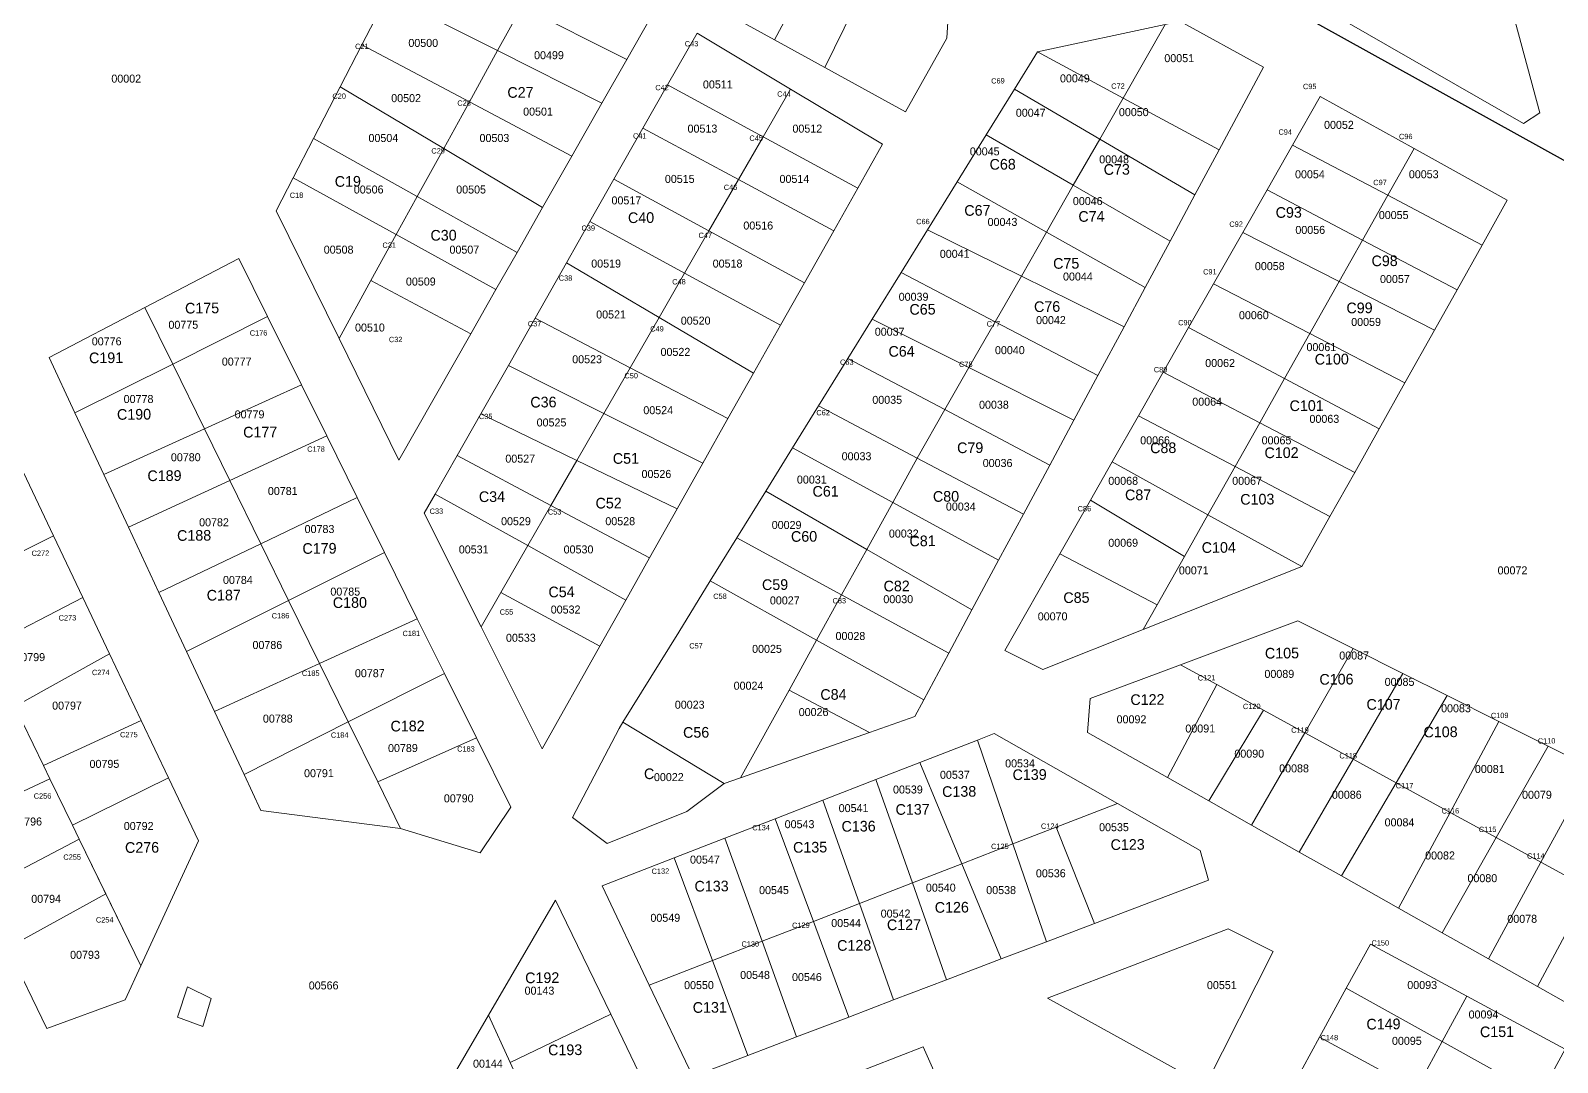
# Model space of a CAD drawing. Header units: metres. Extents: x 245225 to 248406, y 1633796 to 1637634.
# Drawn here: x 247772.5 to 248058.7, y 1634335.6 to 1634529 of the extents above; entities that cross this region are included whole.
import ezdxf
from ezdxf.enums import TextEntityAlignment as Align

# ---------------------------------------------------------------- set-up
doc = ezdxf.new("R2010")
doc.units = ezdxf.units.M
doc.header["$MEASUREMENT"] = 0
for name, color, linetype in [('historique_numero_parcelle', 7, 'Continuous'), ('limites_sections', 7, 'Continuous'), ('numero_lot', 7, 'Continuous')]:
    doc.layers.add(name, color=color, linetype=linetype)
doc.layers.add('LIMITES_PARCELLES', color=7, linetype='Continuous', lineweight=0, true_color=0xffffff)
doc.styles.add('Style-FANCY', font='FANCY.shx')
doc.styles.add('Style-WORKING', font='WORKING.shx')

msp = doc.modelspace()

# ---------------------------------------------------------------- linework, layer by layer
at = {"layer": 'limites_parcelles', "flags": 128}
for points in [[(248055.384, 1634513.587), (248052.342, 1634511.602), (247997.573, 1634543.088), (247993.34, 1634548.115), (247987.783, 1634569.943), (247996.647, 1634592.3), (248033.953, 1634592.962), (248055.384, 1634513.587)], [(247944.501, 1634532.963), (247944.577, 1634532.637), (247944.259, 1634527.557), (247936.48, 1634513.745), (247921.393, 1634522.062), (247930.45, 1634540.59), (247944.501, 1634532.963)], [(247995.285, 1634506.62), (247977.294, 1634516.343), (247985.186, 1634530.147), (247987.916, 1634530.732), (248003.632, 1634522.159), (247995.285, 1634506.62)], [(247841.058, 1634490.75), (247836.313, 1634482.135), (247830.325, 1634471.261), (247818.529, 1634495.172), (247821.741, 1634501.391), (247841.058, 1634490.75)], [(247776.826, 1634434.291), (247758.456, 1634425.158), (247754.33, 1634433.657), (247752.772, 1634436.866), (247771.2, 1634446.145), (247776.826, 1634434.291)], [(247865.717, 1634432.449), (247860.641, 1634423.628), (247856.951, 1634417.216), (247846.31, 1634438.498), (247848.363, 1634442.112), (247865.717, 1634432.449)], [(248010.802, 1634428.523), (247981.065, 1634416.693), (247983.673, 1634421.325), (247988.787, 1634430.411), (247993.195, 1634438.243), (248010.802, 1634428.523)], [(247782.318, 1634422.721), (247764.192, 1634413.342), (247760.252, 1634421.457), (247758.456, 1634425.158), (247776.826, 1634434.291), (247782.318, 1634422.721)], [(247983.673, 1634421.325), (247981.065, 1634416.693), (247962.251, 1634409.208), (247955.107, 1634412.78), (247965.435, 1634430.918), (247983.673, 1634421.325)], [(247905.589, 1634388.938), (247902.508, 1634387.856), (247883.55, 1634399.351), (247893.991, 1634416.239), (247899.909, 1634425.811), (247919.839, 1634414.717), (247914.674, 1634405.373), (247905.589, 1634388.938)], [(247787.318, 1634412.187), (247769.551, 1634402.303), (247765.596, 1634410.451), (247764.192, 1634413.342), (247782.318, 1634422.721), (247787.318, 1634412.187)], [(248020.428, 1634413.127), (248011.322, 1634397.356), (248003.623, 1634401.573), (247994.845, 1634406.381), (247988.031, 1634410.114), (248010.008, 1634418.337), (248020.428, 1634413.127)], [(247939.916, 1634403.542), (247938.227, 1634400.398), (247929.785, 1634397.434), (247914.674, 1634405.373), (247919.839, 1634414.717), (247939.916, 1634403.542)], [(247793.27, 1634399.647), (247774.921, 1634391.242), (247771.035, 1634399.245), (247769.551, 1634402.303), (247787.318, 1634412.187), (247793.27, 1634399.647)], [(247994.845, 1634406.381), (247985.602, 1634388.957), (247970.585, 1634397.434), (247971.114, 1634403.784), (247988.031, 1634410.114), (247994.845, 1634406.381)], [(247774.921, 1634391.242), (247776.15, 1634388.71), (247757.227, 1634379.938), (247752.165, 1634390.457), (247771.035, 1634399.245), (247774.921, 1634391.242)], [(247798.353, 1634388.937), (247780.352, 1634380.055), (247776.15, 1634388.71), (247774.921, 1634391.242), (247793.27, 1634399.647), (247798.353, 1634388.937)], [(247837.573, 1634388.187), (247841.865, 1634379.443), (247815.671, 1634382.776), (247812.523, 1634389.514), (247832.073, 1634399.393), (247837.573, 1634388.187)], [(247902.508, 1634387.856), (247895.523, 1634382.618), (247880.6, 1634376.585), (247874.092, 1634381.506), (247882.823, 1634398.175), (247883.55, 1634399.351), (247902.508, 1634387.856)], [(247841.865, 1634379.443), (247837.573, 1634388.187), (247856.077, 1634396.384), (247862.503, 1634383.411), (247856.788, 1634374.839), (247841.865, 1634379.443)], [(247976.225, 1634384.118), (247964.749, 1634379.663), (247956.646, 1634376.518), (247949.968, 1634395.986), (247953.149, 1634397.223), (247976.225, 1634384.118)], [(247780.352, 1634380.055), (247781.644, 1634377.392), (247763.114, 1634367.707), (247757.227, 1634379.938), (247776.15, 1634388.71), (247780.352, 1634380.055)], [(247793.156, 1634353.678), (247781.644, 1634377.392), (247780.352, 1634380.055), (247798.353, 1634388.937), (247803.977, 1634377.088), (247793.156, 1634353.678)], [(247971.943, 1634361.618), (247964.749, 1634379.663), (247976.225, 1634384.118), (247991.726, 1634375.315), (247993.313, 1634369.759), (247971.943, 1634361.618)], [(247768.229, 1634357.077), (247786.621, 1634367.14), (247793.156, 1634353.678), (247790.219, 1634347.322), (247775.534, 1634341.898), (247768.229, 1634357.077)], [(247862.412, 1634335.569), (247867.494, 1634324.402), (247849.255, 1634315.508), (247845.781, 1634322.848), (247858.37, 1634344.448), (247862.412, 1634335.569)]]:
    msp.add_lwpolyline(points, close=True, dxfattribs=at)
at = {"layer": 'limites_parcelles'}
for points in [[(247921.655, 1634545.364), (247911.958, 1634527.263), (247902.962, 1634532.221), (247912.614, 1634550.271)], [(247930.45, 1634540.59), (247921.393, 1634522.062), (247911.958, 1634527.263), (247921.655, 1634545.364)], [(247864.572, 1634533.448), (247860.059, 1634525.253), (247839.432, 1634535.644), (247843.701, 1634543.91)], [(247884.265, 1634523.575), (247864.572, 1634533.448), (247869.181, 1634541.816), (247888.697, 1634531.367)], [(247860.059, 1634525.253), (247854.758, 1634515.627), (247834.627, 1634526.34), (247839.432, 1634535.644)], [(247884.265, 1634523.575), (247879.616, 1634515.4), (247860.059, 1634525.253), (247864.572, 1634533.448)], [(247977.294, 1634516.343), (247961.246, 1634525.017), (247985.186, 1634530.147)], [(247914.957, 1634518.024), (247909.816, 1634509.089), (247891.91, 1634518.792), (247897.428, 1634528.509)], [(247854.758, 1634515.627), (247849.955, 1634506.905), (247830.565, 1634518.475), (247834.627, 1634526.34)], [(247879.616, 1634515.4), (247873.939, 1634505.419), (247854.758, 1634515.627), (247860.059, 1634525.253)], [(247977.294, 1634516.343), (247972.897, 1634508.651), (247956.91, 1634518.004), (247961.246, 1634525.017)], [(247849.955, 1634506.905), (247844.979, 1634497.87), (247825.542, 1634508.749), (247830.565, 1634518.475)], [(247909.816, 1634509.089), (247905.195, 1634501.058), (247887.298, 1634510.672), (247891.91, 1634518.792)], [(247873.939, 1634505.419), (247868.493, 1634495.842), (247849.955, 1634506.905), (247854.758, 1634515.627)], [(247927.556, 1634499.475), (247909.816, 1634509.089), (247914.957, 1634518.024), (247932.194, 1634507.713)], [(247972.897, 1634508.651), (247967.941, 1634499.983), (247951.604, 1634509.422), (247956.91, 1634518.004)], [(247995.285, 1634506.62), (247990.761, 1634498.199), (247972.897, 1634508.651), (247977.294, 1634516.343)], [(248031.828, 1634506.874), (248026.894, 1634498.11), (248009.05, 1634507.512), (248014.242, 1634516.629)], [(247905.195, 1634501.058), (247899.656, 1634491.433), (247881.866, 1634501.108), (247887.298, 1634510.672)], [(247844.979, 1634497.87), (247841.058, 1634490.75), (247821.741, 1634501.391), (247825.542, 1634508.749)], [(247868.493, 1634495.842), (247863.691, 1634487.398), (247844.979, 1634497.87), (247849.955, 1634506.905)], [(247927.556, 1634499.475), (247923.047, 1634491.467), (247905.195, 1634501.058), (247909.816, 1634509.089)], [(247967.941, 1634499.983), (247962.928, 1634491.214), (247946.165, 1634500.625), (247951.604, 1634509.422)], [(247990.761, 1634498.199), (247986.087, 1634489.498), (247967.941, 1634499.983), (247972.897, 1634508.651)], [(248026.894, 1634498.11), (248022.177, 1634489.73), (248004.284, 1634499.143), (248009.05, 1634507.512)], [(248044.591, 1634488.785), (248026.894, 1634498.11), (248031.828, 1634506.874), (248049.299, 1634497.183)], [(247899.656, 1634491.433), (247895.108, 1634483.528), (247877.362, 1634493.176), (247881.866, 1634501.108)], [(247923.047, 1634491.467), (247917.549, 1634481.702), (247899.656, 1634491.433), (247905.195, 1634501.058)], [(247962.928, 1634491.214), (247958.22, 1634482.98), (247940.62, 1634491.657), (247946.165, 1634500.625)], [(247986.087, 1634489.498), (247981.43, 1634480.827), (247962.928, 1634491.214), (247967.941, 1634499.983)], [(248022.177, 1634489.73), (248017.787, 1634481.93), (247999.719, 1634491.125), (248004.284, 1634499.143)], [(247863.691, 1634487.398), (247859.743, 1634480.458), (247841.058, 1634490.75), (247844.979, 1634497.87)], [(248044.591, 1634488.785), (248039.895, 1634480.41), (248022.177, 1634489.73), (248026.894, 1634498.11)], [(247895.108, 1634483.528), (247890.312, 1634475.194), (247872.968, 1634485.438), (247877.362, 1634493.176)], [(247859.743, 1634480.458), (247855.007, 1634472.13), (247836.313, 1634482.135), (247841.058, 1634490.75)], [(247917.549, 1634481.702), (247913.077, 1634473.759), (247895.108, 1634483.528), (247899.656, 1634491.433)], [(247958.22, 1634482.98), (247953.319, 1634474.407), (247935.666, 1634483.645), (247940.62, 1634491.657)], [(247981.43, 1634480.827), (247977.485, 1634473.483), (247958.22, 1634482.98), (247962.928, 1634491.214)], [(248017.787, 1634481.93), (248012.3, 1634472.184), (247994.256, 1634481.531), (247999.719, 1634491.125)], [(248039.895, 1634480.41), (248035.65, 1634472.839), (248017.787, 1634481.93), (248022.177, 1634489.73)], [(247816.948, 1634475.372), (247799.149, 1634466.472), (247793.939, 1634477.086), (247811.544, 1634486.282)], [(247890.312, 1634475.194), (247884.903, 1634465.793), (247867.075, 1634475.062), (247872.968, 1634485.438)], [(247855.007, 1634472.13), (247841.561, 1634448.487), (247830.325, 1634471.261), (247836.313, 1634482.135)], [(247913.077, 1634473.759), (247908.002, 1634464.745), (247890.312, 1634475.194), (247895.108, 1634483.528)], [(247953.319, 1634474.407), (247948.4, 1634465.803), (247930.259, 1634474.899), (247935.666, 1634483.645)], [(247977.485, 1634473.483), (247972.57, 1634464.333), (247953.319, 1634474.407), (247958.22, 1634482.98)], [(248012.3, 1634472.184), (248007.55, 1634463.745), (247989.569, 1634473.301), (247994.256, 1634481.531)], [(248035.65, 1634472.839), (248030.109, 1634462.958), (248012.3, 1634472.184), (248017.787, 1634481.93)], [(247799.149, 1634466.472), (247780.839, 1634457.318), (247775.984, 1634467.708), (247793.939, 1634477.086)], [(247823.287, 1634462.577), (247805.112, 1634454.322), (247799.149, 1634466.472), (247816.948, 1634475.372)], [(247884.903, 1634465.793), (247879.966, 1634457.213), (247862.063, 1634466.236), (247867.075, 1634475.062)], [(247908.002, 1634464.745), (247903.228, 1634456.266), (247884.903, 1634465.793), (247890.312, 1634475.194)], [(247948.4, 1634465.803), (247943.901, 1634457.934), (247925.715, 1634467.55), (247930.259, 1634474.899)], [(247972.57, 1634464.333), (247968.064, 1634455.944), (247948.4, 1634465.803), (247953.319, 1634474.407)], [(248007.55, 1634463.745), (248002.899, 1634455.481), (247984.809, 1634464.941), (247989.569, 1634473.301)], [(248030.109, 1634462.958), (248025.271, 1634454.328), (248007.55, 1634463.745), (248012.3, 1634472.184)], [(247943.901, 1634457.934), (247938.708, 1634448.851), (247920.217, 1634458.656), (247925.715, 1634467.55)], [(247805.112, 1634454.322), (247786.244, 1634445.752), (247780.839, 1634457.318), (247799.149, 1634466.472)], [(247879.966, 1634457.213), (247874.912, 1634448.429), (247856.9, 1634457.145), (247862.063, 1634466.236)], [(247903.228, 1634456.266), (247898.502, 1634447.871), (247879.966, 1634457.213), (247884.903, 1634465.793)], [(247968.064, 1634455.944), (247963.552, 1634447.544), (247943.901, 1634457.934), (247948.4, 1634465.803)], [(248002.899, 1634455.481), (247998.268, 1634447.254), (247980.166, 1634456.787), (247984.809, 1634464.941)], [(247828.022, 1634453.018), (247809.861, 1634444.646), (247805.112, 1634454.322), (247823.287, 1634462.577)], [(248025.271, 1634454.328), (248020.699, 1634446.173), (248002.899, 1634455.481), (248007.55, 1634463.745)], [(247938.708, 1634448.851), (247934.116, 1634440.543), (247915.354, 1634450.792), (247920.217, 1634458.656)], [(247874.912, 1634448.429), (247870.055, 1634439.988), (247852.46, 1634449.327), (247856.9, 1634457.145)], [(247898.502, 1634447.871), (247893.697, 1634439.337), (247874.912, 1634448.429), (247879.966, 1634457.213)], [(247963.552, 1634447.544), (247958.591, 1634438.308), (247938.708, 1634448.851), (247943.901, 1634457.934)], [(247998.268, 1634447.254), (247993.195, 1634438.243), (247975.248, 1634448.151), (247980.166, 1634456.787)], [(248020.699, 1634446.173), (248016.053, 1634437.888), (247998.268, 1634447.254), (248002.899, 1634455.481)], [(247809.861, 1634444.646), (247790.854, 1634435.885), (247786.244, 1634445.752), (247805.112, 1634454.322)], [(247833.748, 1634441.458), (247815.676, 1634432.801), (247809.861, 1634444.646), (247828.022, 1634453.018)], [(247934.116, 1634440.543), (247929.252, 1634431.744), (247910.321, 1634442.65), (247915.354, 1634450.792)], [(247870.055, 1634439.988), (247865.717, 1634432.449), (247848.363, 1634442.112), (247852.46, 1634449.327)], [(247893.697, 1634439.337), (247888.539, 1634430.176), (247870.055, 1634439.988), (247874.912, 1634448.429)], [(247958.591, 1634438.308), (247953.966, 1634429.7), (247934.116, 1634440.543), (247938.708, 1634448.851)], [(247993.195, 1634438.243), (247988.787, 1634430.411), (247971.171, 1634440.991), (247975.248, 1634448.151)], [(248016.053, 1634437.888), (248010.802, 1634428.523), (247993.195, 1634438.243), (247998.268, 1634447.254)], [(247815.676, 1634432.801), (247796.572, 1634423.65), (247790.854, 1634435.885), (247809.861, 1634444.646)], [(247838.851, 1634431.158), (247820.89, 1634422.177), (247815.676, 1634432.801), (247833.748, 1634441.458)], [(247929.252, 1634431.744), (247924.535, 1634423.212), (247904.899, 1634433.882), (247910.321, 1634442.65)], [(247988.787, 1634430.411), (247983.673, 1634421.325), (247965.435, 1634430.918), (247971.171, 1634440.991)], [(247888.539, 1634430.176), (247884.065, 1634422.23), (247865.717, 1634432.449), (247870.055, 1634439.988)], [(247953.966, 1634429.7), (247948.964, 1634420.387), (247929.252, 1634431.744), (247934.116, 1634440.543)], [(247820.89, 1634422.177), (247801.735, 1634412.6), (247796.572, 1634423.65), (247815.676, 1634432.801)], [(247884.065, 1634422.23), (247879.208, 1634413.604), (247860.641, 1634423.628), (247865.717, 1634432.449)], [(247924.535, 1634423.212), (247919.839, 1634414.717), (247899.909, 1634425.811), (247904.899, 1634433.882)], [(247845, 1634418.745), (247826.685, 1634410.371), (247820.89, 1634422.177), (247838.851, 1634431.158)], [(247948.964, 1634420.387), (247944.62, 1634412.299), (247924.535, 1634423.212), (247929.252, 1634431.744)], [(247826.685, 1634410.371), (247806.986, 1634401.364), (247801.735, 1634412.6), (247820.89, 1634422.177)], [(247879.208, 1634413.604), (247868.377, 1634394.365), (247856.951, 1634417.216), (247860.641, 1634423.628)], [(247944.62, 1634412.299), (247939.916, 1634403.542), (247919.839, 1634414.717), (247924.535, 1634423.212)], [(247850.079, 1634408.492), (247832.073, 1634399.393), (247826.685, 1634410.371), (247845, 1634418.745)], [(248029.71, 1634408.485), (248020.387, 1634392.39), (248011.322, 1634397.356), (248020.428, 1634413.127)], [(247832.073, 1634399.393), (247812.523, 1634389.514), (247806.986, 1634401.364), (247826.685, 1634410.371)], [(247856.077, 1634396.384), (247837.573, 1634388.187), (247832.073, 1634399.393), (247850.079, 1634408.492)], [(248038.021, 1634404.33), (248028.44, 1634387.979), (248020.387, 1634392.39), (248029.71, 1634408.485)], [(247929.785, 1634397.434), (247905.589, 1634388.938), (247914.674, 1634405.373)], [(248003.623, 1634401.573), (247993.368, 1634384.573), (247985.602, 1634388.957), (247994.845, 1634406.381)], [(248047.739, 1634399.471), (248038.576, 1634382.426), (248028.44, 1634387.979), (248038.021, 1634404.33)], [(248011.322, 1634397.356), (248001.342, 1634380.071), (247993.368, 1634384.573), (248003.623, 1634401.573)], [(248056.941, 1634394.87), (248047.204, 1634377.701), (248038.576, 1634382.426), (248047.739, 1634399.471)], [(247956.646, 1634376.518), (247947.072, 1634372.802), (247939.209, 1634391.803), (247949.968, 1634395.986)], [(248020.387, 1634392.39), (248010.317, 1634375.005), (248001.342, 1634380.071), (248011.322, 1634397.356)], [(248028.44, 1634387.979), (248018.222, 1634370.542), (248010.317, 1634375.005), (248020.387, 1634392.39)], [(248065.219, 1634390.731), (248055.61, 1634373.096), (248047.204, 1634377.701), (248056.941, 1634394.87)], [(247947.072, 1634372.802), (247937.794, 1634369.201), (247930.93, 1634388.585), (247939.209, 1634391.803)], [(248074.397, 1634386.142), (248064.74, 1634368.095), (248055.61, 1634373.096), (248065.219, 1634390.731)], [(247937.794, 1634369.201), (247927.879, 1634365.353), (247921.026, 1634384.734), (247930.93, 1634388.585)], [(248038.576, 1634382.426), (248028.936, 1634364.493), (248018.222, 1634370.542), (248028.44, 1634387.979)], [(247927.879, 1634365.353), (247919.237, 1634361.998), (247912.072, 1634381.253), (247921.026, 1634384.734)], [(247919.237, 1634361.998), (247909.623, 1634358.266), (247902.666, 1634377.596), (247912.072, 1634381.253)], [(248047.204, 1634377.701), (248037.101, 1634359.884), (248028.936, 1634364.493), (248038.576, 1634382.426)], [(247971.943, 1634361.618), (247962.934, 1634358.186), (247956.646, 1634376.518), (247964.749, 1634379.663)], [(247786.621, 1634367.14), (247768.229, 1634357.077), (247763.114, 1634367.707), (247781.644, 1634377.392)], [(247909.623, 1634358.266), (247900.326, 1634354.658), (247893.164, 1634373.902), (247902.666, 1634377.596)], [(247962.934, 1634358.186), (247954.456, 1634354.956), (247947.072, 1634372.802), (247956.646, 1634376.518)], [(248055.61, 1634373.096), (248045.749, 1634355.001), (248037.101, 1634359.884), (248047.204, 1634377.701)], [(247900.326, 1634354.658), (247888.486, 1634350.062), (247879.648, 1634368.648), (247893.164, 1634373.902)], [(247954.456, 1634354.956), (247944.219, 1634351.057), (247937.794, 1634369.201), (247947.072, 1634372.802)], [(248064.74, 1634368.095), (248054.952, 1634349.806), (248045.749, 1634355.001), (248055.61, 1634373.096)], [(247944.219, 1634351.057), (247934.275, 1634347.268), (247927.879, 1634365.353), (247937.794, 1634369.201)], [(248073.971, 1634363.038), (248063.851, 1634344.782), (248054.952, 1634349.806), (248064.74, 1634368.095)], [(247881.248, 1634344.614), (247862.412, 1634335.569), (247858.37, 1634344.448), (247870.917, 1634365.975)], [(247934.275, 1634347.268), (247925.904, 1634344.079), (247919.237, 1634361.998), (247927.879, 1634365.353)], [(247925.904, 1634344.079), (247916.076, 1634340.335), (247909.623, 1634358.266), (247919.237, 1634361.998)], [(247916.076, 1634340.335), (247906.95, 1634336.859), (247900.326, 1634354.658), (247909.623, 1634358.266)], [(247996.975, 1634360.598), (248005.442, 1634356.365), (247992.742, 1634331.229), (247963.108, 1634347.633)], [(248041.701, 1634347.993), (248037.111, 1634339.495), (248019.125, 1634349.505), (248023.634, 1634357.747)], [(247906.95, 1634336.859), (247896.634, 1634332.929), (247888.486, 1634350.062), (247900.326, 1634354.658)], [(247806.385, 1634347.535), (247804.797, 1634342.296), (247800.035, 1634344.043), (247801.94, 1634349.758)], [(248037.111, 1634339.495), (248032.24, 1634330.476), (248014.093, 1634340.306), (248019.125, 1634349.505)], [(248055.413, 1634329.31), (248037.111, 1634339.495), (248041.701, 1634347.993), (248060.147, 1634338.035)], [(247886.534, 1634333.687), (247867.494, 1634324.402), (247862.412, 1634335.569), (247881.248, 1634344.614)], [(247944.252, 1634328.52), (247925.556, 1634319.994), (247920.554, 1634330.969), (247939.814, 1634338.485)], [(248032.24, 1634330.476), (248027.75, 1634322.163), (248009.384, 1634331.698), (248014.093, 1634340.306)], [(248055.413, 1634329.31), (248050.638, 1634320.51), (248032.24, 1634330.476), (248037.111, 1634339.495)]]:
    msp.add_3dface(points, dxfattribs=at)
at = {"layer": 'limites_sections'}
msp.add_line((247947.046, 1634567.277), (248087.276, 1634489.489), dxfattribs=at)

# ---------------------------------------------------------------- texts
at = {"layer": 'historique_numero_parcelle', "style": 'Style-FANCY'}
for s, p in [('00500', (247846.117641, 1634526.677723)), ('00499', (247869.678806, 1634524.377871)), ('00051', (247987.806465, 1634523.82232)), ('00002', (247790.446641, 1634519.984723)), ('00511', (247901.325337, 1634518.892905)), ('00049', (247968.246806, 1634520.027871)), ('00502', (247842.898641, 1634516.328723)), ('00501', (247867.624465, 1634513.79932)), ('00047', (247959.969806, 1634513.588871)), ('00050', (247979.290641, 1634513.703723)), ('00504', (247838.637806, 1634508.853871)), ('00503', (247859.453641, 1634508.854723)), ('00513', (247898.442512, 1634510.613307)), ('00512', (247918.101512, 1634510.613307)), ('00052', (248017.742641, 1634511.313723)), ('00045', (247951.346806, 1634506.343871)), ('00048', (247975.604806, 1634504.848871)), ('00515', (247894.188512, 1634501.184307)), ('00514', (247915.679678, 1634501.184455)), ('00054', (248012.303806, 1634502.056871)), ('00053', (248033.636641, 1634502.056723)), ('00506', (247835.885641, 1634499.194723)), ('00505', (247855.084641, 1634499.194723)), ('00517', (247884.186512, 1634497.159307)), ('00046', (247970.660806, 1634497.029871)), ('00516', (247908.903512, 1634492.444307)), ('00043', (247954.680806, 1634493.119871)), ('00056', (248012.367641, 1634491.621723)), ('00055', (248028.002641, 1634494.409723)), ('00508', (247830.252641, 1634487.925723)), ('00507', (247853.819641, 1634487.925723)), ('00041', (247945.72263, 1634487.140469)), ('00519', (247880.392512, 1634485.315307)), ('00518', (247903.155512, 1634485.315307)), ('00058', (248004.780641, 1634484.836723)), ('00509', (247845.657641, 1634481.946723)), ('00044', (247968.81497, 1634482.88602)), ('00057', (248028.232641, 1634482.421723)), ('00039', (247938.017641, 1634479.090723)), ('00521', (247881.318465, 1634475.77132)), ('00520', (247897.174641, 1634474.620723)), ('00042', (247963.763806, 1634474.720871)), ('00060', (248001.790641, 1634475.637723)), ('00775', (247801.146641, 1634473.843723)), ('00510', (247836.118512, 1634473.322307)), ('00037', (247933.534641, 1634472.536723)), ('00059', (248022.829641, 1634474.372723)), ('00776', (247786.775641, 1634470.738723)), ('00522', (247893.380641, 1634468.756723)), ('00040', (247956.060806, 1634469.086871)), ('00061', (248014.446465, 1634469.65832)), ('00777', (247811.148641, 1634466.944723)), ('00523', (247876.825641, 1634467.376723)), ('00062', (247995.467641, 1634466.668723)), ('00778', (247792.754641, 1634459.929723)), ('00524', (247890.154806, 1634457.831871)), ('00035', (247933.074641, 1634459.772723)), ('00038', (247953.078641, 1634458.852723)), ('00064', (247993.046806, 1634459.423871)), ('00779', (247813.562641, 1634457.054723)), ('00525', (247870.157641, 1634455.532723)), ('00063', (248015.011641, 1634456.203723)), ('00066', (247983.281641, 1634452.179723)), ('00065', (248006.044641, 1634452.179723)), ('00780', (247801.606641, 1634449.005723)), ('00527', (247864.294641, 1634448.747723)), ('00033', (247927.326641, 1634449.193723)), ('00526', (247889.816641, 1634445.872723)), ('00036', (247953.767641, 1634447.928723)), ('00031', (247918.942465, 1634444.82332)), ('00068', (247977.303641, 1634444.589723)), ('00067', (248000.526641, 1634444.589723)), ('00781', (247819.779465, 1634442.68132)), ('00034', (247946.863806, 1634439.763871)), ('00782', (247806.894641, 1634436.816723)), ('00783', (247826.668641, 1634435.551723)), ('00529', (247863.489641, 1634437.018723)), ('00528', (247883.033641, 1634437.018723)), ('00029', (247914.219641, 1634436.314723)), ('00032', (247936.178641, 1634434.704723)), ('00531', (247855.566465, 1634431.72932)), ('00530', (247875.216641, 1634431.729723)), ('00069', (247977.303641, 1634432.975723)), ('00784', (247811.371806, 1634426.006871)), ('00071', (247990.533465, 1634427.80132)), ('00072', (248050.272641, 1634427.801723)), ('00785', (247831.497641, 1634423.822723)), ('00532', (247872.801641, 1634420.459723)), ('00027', (247913.875641, 1634422.170723)), ('00030', (247935.143641, 1634422.400723)), ('00070', (247964.082641, 1634419.176723)), ('00533', (247864.409641, 1634415.170723)), ('00028', (247926.176641, 1634415.500723)), ('00799', (247772.447641, 1634411.540723)), ('00786', (247816.896641, 1634413.817723)), ('00025', (247910.541641, 1634413.085723)), ('00087', (248020.594641, 1634411.844723)), ('00787', (247836.095641, 1634408.528723)), ('00024', (247907.085806, 1634406.186871)), ('00089', (248006.569641, 1634408.394723)), ('00085', (248029.102641, 1634406.899723)), ('00797', (247779.345641, 1634402.456723)), ('00023', (247896.055641, 1634402.621723)), ('00026', (247919.278641, 1634401.241723)), ('00083', (248039.679641, 1634401.954723)), ('00788', (247818.851641, 1634400.019723)), ('00092', (247978.862641, 1634399.885723)), ('00091', (247991.747465, 1634398.16032)), ('00789', (247842.303641, 1634394.499723)), ('00795', (247786.358641, 1634391.532723)), ('00534', (247957.965806, 1634391.621871)), ('00090', (248000.935641, 1634393.445723)), ('00791', (247826.562465, 1634389.78532)), ('00022', (247892.146641, 1634389.052723)), ('00537', (247945.753641, 1634389.485723)), ('00088', (248009.328641, 1634390.685723)), ('00081', (248046.011465, 1634390.57132)), ('00539', (247936.950641, 1634386.725723)), ('00086', (248019.215641, 1634385.741723)), ('00079', (248054.854641, 1634385.741723)), ('00790', (247852.765641, 1634385.070723)), ('00541', (247926.77063, 1634383.243469)), ('00796', (247771.873641, 1634380.722723)), ('00543', (247916.643806, 1634380.220871)), ('00084', (248029.095806, 1634380.566871)), ('00792', (247792.773641, 1634379.884723)), ('00535', (247975.578641, 1634379.662723)), ('00082', (248036.690641, 1634374.357723)), ('00547', (247898.906806, 1634373.583871)), ('00536', (247963.737641, 1634371.021723)), ('00080', (248044.622641, 1634370.102723)), ('00794', (247775.430806, 1634366.233871)), ('00545', (247911.848806, 1634367.867871)), ('00540', (247943.118806, 1634368.327871)), ('00538', (247954.425641, 1634367.867723)), ('00542', (247934.644806, 1634363.464871)), ('00549', (247891.483806, 1634362.676871)), ('00544', (247925.37497, 1634361.69102)), ('00078', (248052.095641, 1634362.484723)), ('00793', (247782.714641, 1634355.736723)), ('00548', (247908.300806, 1634351.965871)), ('00546', (247918.023806, 1634351.571871)), ('00566', (247827.443641, 1634349.998723)), ('00143', (247867.900678, 1634349.021455)), ('00550', (247897.796641, 1634350.060723)), ('00551', (247995.792465, 1634350.06032)), ('00093', (248033.347641, 1634350.075723)), ('00094', (248044.836806, 1634344.556871)), ('00095', (248030.472641, 1634339.611723)), ('00144', (247858.236842, 1634335.337604))]:
    msp.add_text(s, height=1.499994, rotation=0.1323, dxfattribs=at).set_placement(p, align=Align.MIDDLE_CENTER)
at = {"layer": 'numero_lot', "linetype": 'Continuous'}
for s, height, style, p in [('C43', 0.999996, 'Style-WORKING', (247895.137412, 1634526.016642)), ('C21', 0.999996, 'Style-WORKING', (247833.342412, 1634525.515642)), ('C27', 1.999992, 'Style-WORKING', (247861.894412, 1634516.380642)), ('C42', 0.999996, 'Style-WORKING', (247889.620412, 1634517.799642)), ('C69', 0.999996, 'Style-FANCY', (247952.559412, 1634519.055642)), ('C72', 0.999996, 'Style-FANCY', (247975.062412, 1634518.071642)), ('C95', 0.999996, 'Style-FANCY', (248011.007412, 1634518.002642)), ('C20', 0.999996, 'Style-WORKING', (247829.088412, 1634516.177642)), ('C28', 0.999996, 'Style-WORKING', (247852.510412, 1634514.892642)), ('C44', 0.999996, 'Style-WORKING', (247912.451412, 1634516.592642)), ('C41', 0.999996, 'Style-WORKING', (247885.439412, 1634508.739642)), ('C94', 0.999996, 'Style-FANCY', (248006.411412, 1634509.469642)), ('C96', 0.999996, 'Style-FANCY', (248029.004412, 1634508.626642)), ('C29', 0.999996, 'Style-WORKING', (247847.640412, 1634505.940642)), ('C45', 0.999996, 'Style-WORKING', (247907.252412, 1634508.317642)), ('C68', 1.999992, 'Style-WORKING', (247952.274412, 1634502.905642)), ('C73', 1.999992, 'Style-WORKING', (247973.656412, 1634501.942642)), ('C19', 1.999992, 'Style-WORKING', (247829.533412, 1634499.696642)), ('C97', 0.999996, 'Style-FANCY', (248024.184412, 1634500.008642)), ('C18', 0.999996, 'Style-WORKING', (247821.104412, 1634497.615642)), ('C46', 0.999996, 'Style-WORKING', (247902.444412, 1634499.094642)), ('C67', 1.999992, 'Style-WORKING', (247947.536412, 1634494.260642)), ('C93', 1.999992, 'Style-WORKING', (248005.890412, 1634493.879642)), ('C39', 0.999996, 'Style-FANCY', (247875.778412, 1634491.448642)), ('C40', 1.999992, 'Style-WORKING', (247884.496412, 1634492.899642)), ('C66', 0.999996, 'Style-FANCY', (247938.504412, 1634492.687642)), ('C74', 1.999992, 'Style-WORKING', (247968.918412, 1634493.136642)), ('C92', 0.999996, 'Style-FANCY', (247997.209412, 1634492.192642)), ('C30', 1.999992, 'Style-WORKING', (247847.482412, 1634489.603642)), ('C47', 0.999996, 'Style-WORKING', (247897.721412, 1634490.100642)), ('C31', 0.999996, 'Style-WORKING', (247838.470412, 1634488.254642)), ('C98', 1.999992, 'Style-WORKING', (248023.862412, 1634484.808642)), ('C75', 1.999992, 'Style-WORKING', (247964.181412, 1634484.329642)), ('C91', 0.999996, 'Style-FANCY', (247992.287412, 1634483.261642)), ('C38', 0.999996, 'Style-WORKING', (247871.522412, 1634482.080642)), ('C48', 0.999996, 'Style-WORKING', (247892.780412, 1634481.392642)), ('C76', 1.999992, 'Style-WORKING', (247960.602412, 1634476.222642)), ('C175', 1.999992, 'Style-WORKING', (247801.474412, 1634475.942642)), ('C65', 1.999992, 'Style-WORKING', (247937.250412, 1634475.717642)), ('C99', 1.999992, 'Style-WORKING', (248019.156412, 1634475.984642)), ('C176', 0.999996, 'Style-WORKING', (247813.603412, 1634471.795642)), ('C37', 0.999996, 'Style-WORKING', (247865.719412, 1634473.528642)), ('C49', 0.999996, 'Style-WORKING', (247888.663412, 1634472.571642)), ('C77', 0.999996, 'Style-FANCY', (247951.725412, 1634473.505642)), ('C90', 0.999996, 'Style-FANCY', (247987.609412, 1634473.728642)), ('C32', 0.999996, 'Style-WORKING', (247839.676412, 1634470.577642)), ('C64', 1.999992, 'Style-WORKING', (247933.323412, 1634467.841642)), ('C191', 1.999992, 'Style-WORKING', (247783.484412, 1634466.626642)), ('C63', 0.999996, 'Style-FANCY', (247924.235412, 1634466.322642)), ('C78', 0.999996, 'Style-FANCY', (247946.547412, 1634465.918642)), ('C100', 1.999992, 'Style-WORKING', (248013.208412, 1634466.367642)), ('C50', 0.999996, 'Style-FANCY', (247883.827412, 1634463.783642)), ('C89', 0.999996, 'Style-FANCY', (247983.050412, 1634464.920642)), ('C190', 1.999992, 'Style-WORKING', (247788.722412, 1634456.025642)), ('C36', 1.999992, 'Style-WORKING', (247866.194412, 1634458.323642)), ('C101', 1.999992, 'Style-WORKING', (248008.502412, 1634457.656642)), ('C35', 0.999996, 'Style-FANCY', (247856.562412, 1634456.150642)), ('C62', 0.999996, 'Style-FANCY', (247919.802412, 1634456.860642)), ('C177', 1.999992, 'Style-WORKING', (247812.368412, 1634452.699642)), ('C178', 0.999996, 'Style-WORKING', (247824.368412, 1634450.025642)), ('C51', 1.999992, 'Style-WORKING', (247881.652412, 1634447.765642)), ('C79', 1.999992, 'Style-WORKING', (247946.183412, 1634449.771642)), ('C88', 1.999992, 'Style-WORKING', (247982.364412, 1634449.759642)), ('C102', 1.999992, 'Style-WORKING', (248003.798412, 1634448.832642)), ('C189', 1.999992, 'Style-WORKING', (247794.426412, 1634444.528642)), ('C34', 1.999992, 'Style-WORKING', (247856.552412, 1634440.604642)), ('C52', 1.999992, 'Style-WORKING', (247878.418412, 1634439.391642)), ('C61', 1.999992, 'Style-WORKING', (247919.088412, 1634441.603642)), ('C80', 1.999992, 'Style-WORKING', (247941.653412, 1634440.648642)), ('C87', 1.999992, 'Style-WORKING', (247977.658412, 1634440.936642)), ('C103', 1.999992, 'Style-WORKING', (247999.255412, 1634440.111642)), ('C33', 0.999996, 'Style-FANCY', (247847.319412, 1634438.390642)), ('C53', 0.999996, 'Style-FANCY', (247869.481412, 1634438.250642)), ('C86', 0.999996, 'Style-FANCY', (247968.777412, 1634438.862642)), ('C188', 1.999992, 'Style-WORKING', (247799.981412, 1634433.329642)), ('C60', 1.999992, 'Style-WORKING', (247915.047412, 1634433.147642)), ('C179', 1.999992, 'Style-WORKING', (247823.480412, 1634430.891642)), ('C81', 1.999992, 'Style-WORKING', (247937.262412, 1634432.306642)), ('C104', 1.999992, 'Style-WORKING', (247992.030412, 1634431.069642)), ('C272', 0.999996, 'Style-WORKING', (247772.716412, 1634430.507642)), ('C187', 1.999992, 'Style-WORKING', (247805.536412, 1634422.131642)), ('C54', 1.999992, 'Style-WORKING', (247869.592412, 1634422.751642)), ('C59', 1.999992, 'Style-WORKING', (247909.613412, 1634424.106642)), ('C82', 1.999992, 'Style-WORKING', (247932.407412, 1634423.848642)), ('C85', 1.999992, 'Style-WORKING', (247966.098412, 1634421.677642)), ('C180', 1.999992, 'Style-WORKING', (247829.178412, 1634420.743642)), ('C58', 0.999996, 'Style-WORKING', (247900.475412, 1634422.437642)), ('C83', 0.999996, 'Style-WORKING', (247922.834412, 1634421.602642)), ('C273', 0.999996, 'Style-WORKING', (247777.780412, 1634418.388642)), ('C186', 0.999996, 'Style-FANCY', (247817.717412, 1634418.786642)), ('C55', 0.999996, 'Style-FANCY', (247860.452412, 1634419.488642)), ('C181', 0.999996, 'Style-WORKING', (247842.237412, 1634415.476642)), ('C57', 0.999996, 'Style-WORKING', (247895.988412, 1634413.157642)), ('C105', 1.999992, 'Style-WORKING', (248003.882412, 1634411.262642)), ('C274', 0.999996, 'Style-WORKING', (247784.027412, 1634408.160642)), ('C185', 0.999996, 'Style-WORKING', (247823.378412, 1634408.010642)), ('C121', 0.999996, 'Style-WORKING', (247991.291412, 1634407.152642)), ('C106', 1.999992, 'Style-WORKING', (248014.090412, 1634406.366642)), ('C84', 1.999992, 'Style-WORKING', (247920.555412, 1634403.522642)), ('C122', 1.999992, 'Style-WORKING', (247978.664412, 1634402.562642)), ('C107', 1.999992, 'Style-WORKING', (248022.914412, 1634401.661642)), ('C120', 0.999996, 'Style-FANCY', (247999.755412, 1634401.793642)), ('C109', 0.999996, 'Style-FANCY', (248046.233412, 1634400.089642)), ('C182', 1.999992, 'Style-WORKING', (247839.991412, 1634397.599642)), ('C56', 1.999992, 'Style-WORKING', (247894.822412, 1634396.410642)), ('C119', 0.999996, 'Style-FANCY', (248008.793412, 1634397.344642)), ('C108', 1.999992, 'Style-WORKING', (248033.604412, 1634396.493642)), ('C275', 0.999996, 'Style-WORKING', (247789.290412, 1634396.505642)), ('C184', 0.999996, 'Style-WORKING', (247828.805412, 1634396.417642)), ('C110', 0.999996, 'Style-FANCY', (248055.018412, 1634395.332642)), ('C183', 0.999996, 'Style-WORKING', (247852.471412, 1634393.823642)), ('C118', 0.999996, 'Style-FANCY', (248017.832412, 1634392.539642)), ('C139', 1.999992, 'Style-WORKING', (247956.582412, 1634388.494642)), ('C138', 1.999992, 'Style-WORKING', (247943.374412, 1634385.326642)), ('C117', 0.999996, 'Style-FANCY', (248028.393412, 1634386.931642)), ('C256', 0.999996, 'Style-WORKING', (247773.114412, 1634384.994642)), ('C137', 1.999992, 'Style-WORKING', (247934.652412, 1634381.974642)), ('C136', 1.999992, 'Style-WORKING', (247924.527412, 1634378.813642)), ('C116', 0.999996, 'Style-FANCY', (248036.985412, 1634382.214642)), ('C134', 0.999996, 'Style-FANCY', (247907.793412, 1634379.053642)), ('C124', 0.999996, 'Style-FANCY', (247961.902412, 1634379.345642)), ('C115', 0.999996, 'Style-FANCY', (248043.965412, 1634378.744642)), ('C276', 1.999992, 'Style-WORKING', (247790.223412, 1634374.839642)), ('C135', 1.999992, 'Style-WORKING', (247915.438412, 1634374.873642)), ('C125', 0.999996, 'Style-FANCY', (247952.545412, 1634375.553642)), ('C123', 1.999992, 'Style-WORKING', (247974.953412, 1634375.385642)), ('C255', 0.999996, 'Style-WORKING', (247778.664412, 1634373.544642)), ('C114', 0.999996, 'Style-FANCY', (248053.004412, 1634373.759642)), ('C132', 0.999996, 'Style-FANCY', (247888.919412, 1634370.903642)), ('C133', 1.999992, 'Style-WORKING', (247896.968412, 1634367.586642)), ('C126', 1.999992, 'Style-WORKING', (247941.993412, 1634363.614642)), ('C254', 0.999996, 'Style-FANCY', (247784.766412, 1634361.780642)), ('C129', 0.999996, 'Style-FANCY', (247915.249412, 1634360.764642)), ('C127', 1.999992, 'Style-WORKING', (247933.031412, 1634360.354642)), ('C130', 0.999996, 'Style-FANCY', (247905.763412, 1634357.250642)), ('C128', 1.999992, 'Style-WORKING', (247923.701412, 1634356.484642)), ('C150', 0.999996, 'Style-WORKING', (248023.849412, 1634357.459642)), ('C192', 1.999992, 'Style-WORKING', (247865.225412, 1634350.411642)), ('C131', 1.999992, 'Style-WORKING', (247896.631412, 1634344.857642)), ('C149', 1.999992, 'Style-WORKING', (248022.901412, 1634341.732642)), ('C148', 0.999996, 'Style-FANCY', (248014.300412, 1634339.694642)), ('C151', 1.999992, 'Style-WORKING', (248044.187412, 1634340.286642)), ('C193', 1.999992, 'Style-WORKING', (247869.527412, 1634336.896642))]:
    msp.add_text(s, height=height, rotation=0.512242, dxfattribs=dict(at, style=style)).set_placement(p)
at = {"layer": 'numero_lot', "linetype": 'Continuous', "style": 'Style-WORKING'}
msp.add_text('C', height=1.999992, rotation=0.512242, dxfattribs=at).set_placement((247888.457945, 1634389.673057), align=Align.MIDDLE_CENTER)

doc.saveas('drawing.dxf')
